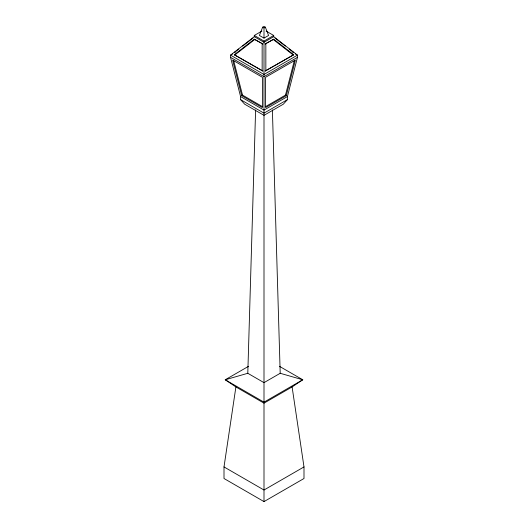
<?xml version="1.0" encoding="UTF-8"?>
<svg xmlns="http://www.w3.org/2000/svg" width="528" height="528" viewBox="0 0 528 528"><rect width="100%" height="100%" fill="white"/><g stroke="black" fill="none" stroke-linecap="round" stroke-linejoin="round"><path stroke-width="0.79" d="M248.49 366.346L225.232 379.777L235.904 386.938L264 403.161L292.096 386.938L302.768 379.777L280.203 373.289L264 382.642L247.797 373.289L255.611 109.936M292.096 386.938L303.996 466.924L303.996 478.507L264 501.6L224.004 478.507L224.004 466.924L235.904 386.938M265.531 106.63L285.483 95.113L294.413 60.271M286.268 95.7L295.403 60.067L265.604 77.273L265.604 107.626L286.268 95.7L285.483 95.113M261.921 31.066L254.291 35.468L254.291 36.67L230.525 55.143L230.525 57.328L240.59 96.584L240.59 99.64L244.655 104.174L264 115.342L283.345 104.174L287.41 99.64L287.41 96.584L297.475 57.328L297.475 55.143L273.709 36.67L273.709 35.468L266.079 31.066M262.667 27.166L259.406 35.468L264 38.122L268.594 35.468L265.333 27.166L264 26.4L262.667 27.166L264 27.938L265.333 27.166M238.781 49.097L234.267 52.602L235.666 51.797M242.649 46.088L252.958 38.075M234.267 54.74L262.792 71.016L234.267 54.74L254.245 39.204L262.792 43.949L254.245 39.204M234.907 54.919L254.885 39.382M241.732 95.7L262.396 107.626L262.396 77.273L232.597 60.067L241.732 95.7L242.517 95.113L262.469 106.63M232.663 53.909L230.525 55.143L264 74.468L297.475 55.143L295.337 53.909M254.291 35.468L264 41.078L273.709 35.468M273.709 36.67L264 42.273L254.291 36.67M273.755 39.204L265.208 43.949L273.755 39.204L293.733 54.74L265.208 71.016L293.733 54.74M297.475 57.328L264 76.652L230.525 57.328M287.41 96.584L264 110.101L240.59 96.584M287.41 99.64L264 113.15L240.59 99.64M303.996 466.924L264 490.017L224.004 466.924M247.797 373.289L225.232 379.777L264 402.158L302.768 379.777L279.51 366.346M292.334 51.797L293.733 52.602L289.219 49.097M275.042 38.075L285.351 46.088M273.115 39.382L293.093 54.919M233.587 60.271L242.517 95.113M272.389 109.936L280.203 373.289M265.848 43.771L265.848 70.838M264 27.938L264 38.122M264 41.078L264 501.6M262.152 43.771L262.152 70.838"/></g></svg>
